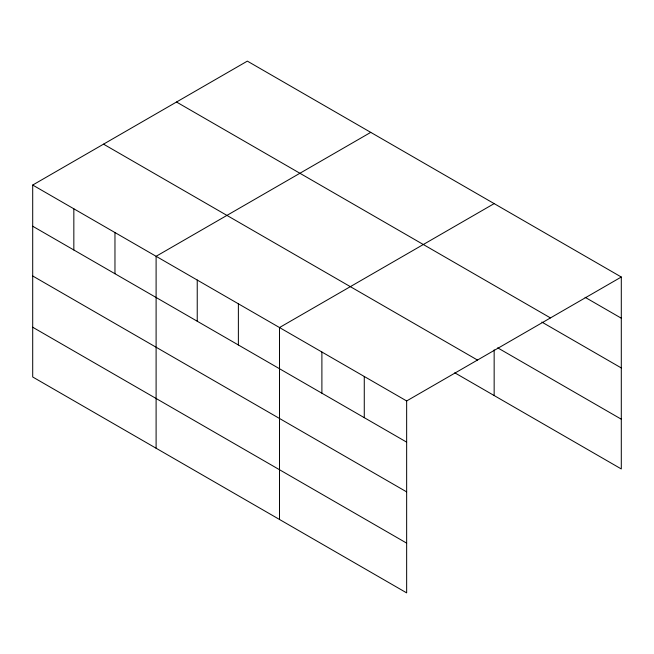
<?xml version="1.0" encoding="UTF-8"?>
<svg xmlns="http://www.w3.org/2000/svg" width="654" height="654" viewBox="0 0 654 654"><rect width="100%" height="100%" fill="white"/><g stroke="black" fill="none" stroke-linecap="round" stroke-linejoin="round"><path stroke-width="0.98" d="M406.649 491.882L406.649 400.951L32.7 185.049L32.7 376.982L406.649 592.876L406.649 491.882L32.7 275.98M32.7 185.049L247.351 61.124L621.3 277.018L621.3 468.951L454.775 372.805M370.753 132.37L156.102 256.294L156.102 448.227M494.154 203.615L279.503 327.548L279.503 519.472M406.649 400.951L621.3 277.018M585.101 297.308L621.3 318.204M176.515 102.024L550.464 317.918M541.839 322.07L621.3 367.949M497.686 347.838L621.3 419.206M103.536 144.158L477.485 360.052M32.7 226.235L406.649 442.137M32.7 327.237L406.649 543.131M494.154 349.857L494.154 395.547M364.27 376.483L364.27 417.669M321.891 352.016L321.891 393.193M238.375 303.791L238.375 344.977M197.238 280.043L197.238 321.228M114.965 232.546L114.965 273.732M73.837 208.798L73.837 249.983"/></g></svg>
